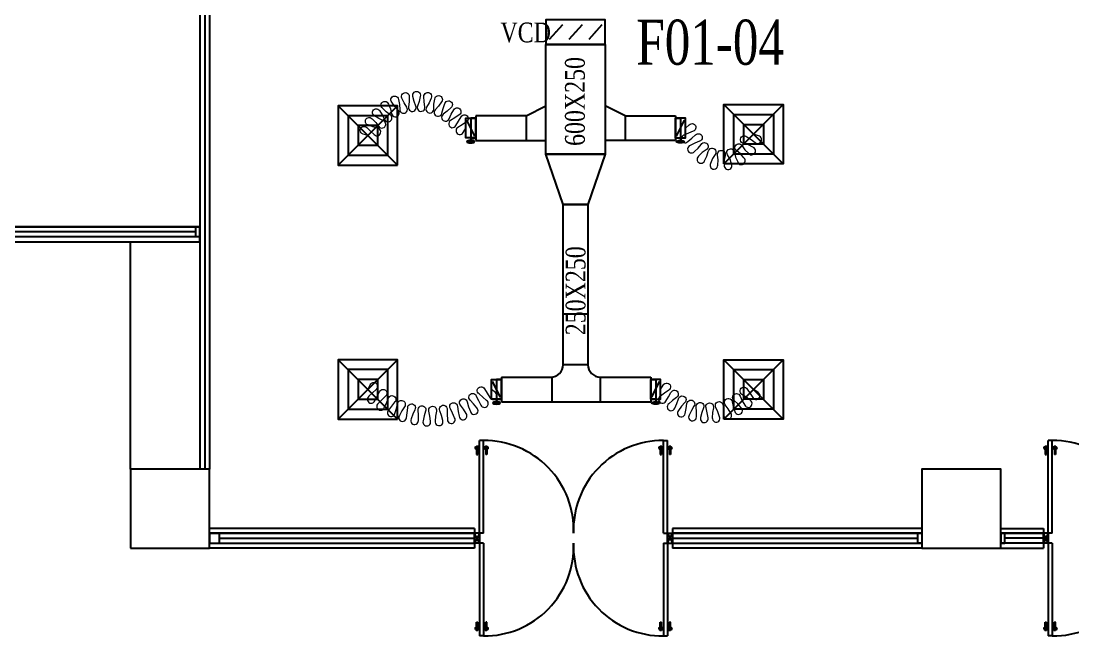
# Model space of a CAD drawing. Header units: metres. Extents: x 352651 to 1421851, y -87441 to -24441.
# Drawn here: x 389626 to 400261, y -74148 to -67927 of the extents above; entities that cross this region are included whole.
import ezdxf

# ---------------------------------------------------------------- set-up
doc = ezdxf.new("R2010")
doc.units = ezdxf.units.M
doc.header["$LTSCALE"] = 300
doc.header["$MEASUREMENT"] = 0
for name, color, linetype in [('CUA', 8, 'CONTINUOUS'), ('CUAGIO', 2, 'CONTINUOUS'), ('KT', 1, 'CONTINUOUS'), ('THAY', 9, 'CONTINUOUS'), ('vach', 6, 'CONTINUOUS')]:
    doc.layers.add(name, color=color, linetype=linetype)
doc.layers.add('noi mem', color=5, linetype='BATTING', lineweight=0)
doc.styles.add('PHU', font='vntimeh.shx', dxfattribs={"width": 0.8})
doc.styles.add('ROMANS', font='romans.shx', dxfattribs={"width": 0.75, "bigfont": 'romancvn.shx'})
doc.linetypes.add('BATTING', pattern='A,0.0001,-0.1,[134,ltypeshp.shx,S=0.1,R=0,X=-0.1,Y=0],-0.2,[134,ltypeshp.shx,S=0.1,R=180,X=0.1,Y=0],-0.1', length=0.4001)

# ---------------------------------------------------------------- blocks, each defined once
blk = doc.blocks.new('cot1')
at = {"layer": 'vach'}
blk.add_lwpolyline([(-400, -400), (400, -400), (400, 400), (-400, 400)], close=True, dxfattribs=at)
blk = doc.blocks.new('SAD')
at = {"layer": 'CUAGIO', "color": 8}
for p, q in [((-300, -300), (300, 300)), ((300, -300), (-300, 300))]:
    blk.add_line(p, q, dxfattribs=at)
at = {"layer": 'CUAGIO'}
blk.add_lwpolyline([(300, -300), (300, 300), (-300, 300), (-300, -300)], close=True, dxfattribs=at)
at = {"layer": 'CUAGIO', "color": 8}
for points in [[(200, -200), (200, 200), (-200, 200), (-200, -200)], [(100, -100), (100, 100), (-100, 100), (-100, -100)]]:
    blk.add_lwpolyline(points, close=True, dxfattribs=at)
blk = doc.blocks.new('1-van gio D200')
at = {"layer": 'CUAGIO'}
h = blk.add_hatch(dxfattribs=at)
h.set_pattern_fill('ANSI31', color=256, scale=100, style=0)
edge = h.paths.add_edge_path()
edge.add_ellipse((486127, -58494), major_axis=(-38.1, 0), ratio=0.310482, start_angle=0, end_angle=360, ccw=False)
for p, q in [((486167, -58437), (486087, -58277)), ((486127, -58257), (486127, -58494))]:
    blk.add_line(p, q, dxfattribs=at)
at = {"layer": 'CUAGIO', "const_width": 3}
for points in [[(486127, -58457), (486177, -58457), (486177, -58257), (486077, -58257), (486077, -58457), (486127, -58457)], [(486167, -58437), (486087, -58277)], [(486127, -58257), (486127, -58494)]]:
    blk.add_lwpolyline(points, dxfattribs=at)
at = {"layer": 'CUAGIO'}
blk.add_lwpolyline([(486177, -58457), (486077, -58457), (486077, -58257), (486177, -58257)], close=True, dxfattribs=at)
at = {"layer": 'CUAGIO', "const_width": 5.35}
blk.add_lwpolyline([(486131, -58357, -1), (486123, -58357, -1)], format="xyb", close=True, dxfattribs=at)
at = {"layer": 'CUAGIO', "extrusion": (0, 0, -1)}
blk.add_ellipse((486127, -58494), major_axis=(-38.1, 0), ratio=0.310482, start_param=-1.570796, end_param=4.712389, dxfattribs=at)

msp = doc.modelspace()

# ---------------------------------------------------------------- linework, layer by layer
at = {"layer": 'CUA', "linetype": 'Continuous'}
for p, q in [((391432.5, -65859.6), (391432.5, -72459.6)), ((391482.5, -65909.6), (391482.5, -72459.6)), ((391532.5, -65959.6), (391532.5, -72459.6)), ((389432.5, -70009.6), (391432.5, -70009.6)), ((391432.5, -70009.6), (389432.5, -70009.6)), ((391392.5, -70059.6), (389472.5, -70059.6)), ((391432.5, -70109.6), (389432.5, -70109.6)), ((390732.5, -72459.6), (390732.5, -70159.6)), ((391532.5, -73109.6), (394211.7, -73109.6)), ((394211.7, -73109.6), (391532.5, -73109.6)), ((391632.5, -73159.6), (394211.7, -73159.6)), ((398732.5, -73109.6), (396211.7, -73109.6)), ((396211.7, -73109.6), (398732.5, -73109.6)), ((396211.7, -73159.6), (398692.5, -73159.6)), ((399532.5, -73109.6), (399961.7, -73109.6)), ((399961.7, -73109.6), (399532.5, -73109.6)), ((399961.7, -73159.6), (399572.5, -73159.6)), ((391532.5, -73209.6), (394211.7, -73209.6)), ((396211.7, -73209.6), (398732.5, -73209.6)), ((399961.7, -73209.6), (399532.5, -73209.6))]:
    msp.add_line(p, q, dxfattribs=at)
at = {"layer": 'CUA'}
for p, q in [((394261.7, -73109.6), (394261.7, -72171.1)), ((394301.7, -72171.1), (394261.7, -72171.1)), ((394301.7, -73109.6), (394301.7, -72171.1)), ((396121.7, -73109.6), (396121.7, -72171.1)), ((396121.7, -72171.1), (396161.7, -72171.1)), ((396161.7, -73109.6), (396161.7, -72171.1)), ((400011.7, -73109.6), (400011.7, -72171.1)), ((400051.7, -72171.1), (400011.7, -72171.1)), ((400051.7, -73109.6), (400051.7, -72171.1)), ((394261.2, -72245.8), (394212, -72245.8)), ((394230.7, -72262), (394230.7, -72311.3)), ((394230.7, -72311.3), (394242.5, -72311.3)), ((394236.6, -72219.6), (394236.6, -72274.5)), ((394242.5, -72262), (394242.5, -72311.3)), ((394304.8, -72245.8), (394354, -72245.8)), ((394323.6, -72262), (394323.6, -72311.3)), ((394335.4, -72311.3), (394323.6, -72311.3)), ((394329.5, -72219.6), (394329.5, -72274.5)), ((394335.4, -72262), (394335.4, -72311.3)), ((396118.6, -72245.8), (396069.4, -72245.8)), ((396088.1, -72262), (396088.1, -72311.3)), ((396088.1, -72311.3), (396099.9, -72311.3)), ((396094, -72219.6), (396094, -72274.5)), ((396099.9, -72262), (396099.9, -72311.3)), ((396162.2, -72245.8), (396211.4, -72245.8)), ((396181, -72262), (396181, -72311.3)), ((396192.8, -72311.3), (396181, -72311.3)), ((396186.9, -72219.6), (396186.9, -72274.5)), ((396192.8, -72262), (396192.8, -72311.3)), ((400011.2, -72245.8), (399962, -72245.8)), ((399980.7, -72262), (399980.7, -72311.3)), ((399980.7, -72311.3), (399992.5, -72311.3)), ((399986.6, -72219.6), (399986.6, -72274.5)), ((399992.5, -72262), (399992.5, -72311.3)), ((400054.8, -72245.8), (400104, -72245.8)), ((400073.6, -72262), (400073.6, -72311.3)), ((400085.4, -72311.3), (400073.6, -72311.3)), ((400079.5, -72219.6), (400079.5, -72274.5)), ((400085.4, -72262), (400085.4, -72311.3)), ((394211.7, -73209.6), (394211.7, -73109.6)), ((394261.7, -73109.6), (394211.7, -73209.6)), ((394261.7, -73209.6), (394211.7, -73109.6)), ((394261.7, -73109.6), (394211.7, -73109.6)), ((394211.7, -73109.6), (394211.7, -73209.6)), ((394261.7, -73209.6), (394211.7, -73109.6)), ((394261.7, -73109.6), (394211.7, -73209.6)), ((394261.7, -73109.6), (394211.7, -73109.6)), ((394261.7, -73109.6), (394261.7, -73209.6)), ((394301.7, -73109.6), (394261.7, -73109.6)), ((394261.7, -73209.6), (394261.7, -73109.6)), ((396121.7, -73109.6), (396161.7, -73109.6)), ((396161.7, -73109.6), (396161.7, -73209.6)), ((396161.7, -73109.6), (396211.7, -73209.6)), ((396161.7, -73209.6), (396211.7, -73109.6)), ((396161.7, -73109.6), (396211.7, -73109.6)), ((396161.7, -73209.6), (396161.7, -73109.6)), ((396161.7, -73209.6), (396211.7, -73109.6)), ((396161.7, -73109.6), (396211.7, -73209.6)), ((396161.7, -73109.6), (396211.7, -73109.6)), ((396161.7, -73109.6), (396211.7, -73109.6)), ((396211.7, -73209.6), (396211.7, -73109.6)), ((396211.7, -73109.6), (396211.7, -73209.6)), ((399961.7, -73209.6), (399961.7, -73109.6)), ((400011.7, -73109.6), (399961.7, -73209.6)), ((400011.7, -73209.6), (399961.7, -73109.6)), ((400011.7, -73109.6), (399961.7, -73109.6)), ((399961.7, -73109.6), (399961.7, -73209.6)), ((400011.7, -73209.6), (399961.7, -73109.6)), ((400011.7, -73109.6), (399961.7, -73209.6)), ((400011.7, -73109.6), (399961.7, -73109.6)), ((399961.7, -73209.6), (399961.7, -73109.6)), ((399961.7, -73109.6), (399961.7, -73209.6)), ((400011.7, -73109.6), (400011.7, -73209.6)), ((400051.7, -73109.6), (400011.7, -73109.6)), ((400011.7, -73209.6), (400011.7, -73109.6)), ((394261.7, -73209.6), (394211.7, -73209.6)), ((394261.7, -73209.6), (394211.7, -73209.6)), ((394261.7, -73209.6), (394261.7, -74148)), ((394301.7, -73209.6), (394261.7, -73209.6)), ((394301.7, -73209.6), (394301.7, -74148)), ((396121.7, -73209.6), (396121.7, -74148)), ((396121.7, -73209.6), (396161.7, -73209.6)), ((396161.7, -73209.6), (396211.7, -73209.6)), ((396161.7, -73209.6), (396161.7, -74148)), ((396161.7, -73209.6), (396211.7, -73209.6)), ((396161.7, -73209.6), (396211.7, -73209.6)), ((400011.7, -73209.6), (399961.7, -73209.6)), ((400011.7, -73209.6), (399961.7, -73209.6)), ((400011.7, -73209.6), (400011.7, -74148)), ((400051.7, -73209.6), (400011.7, -73209.6)), ((400051.7, -73209.6), (400051.7, -74148)), ((394230.7, -74007.8), (394242.5, -74007.8)), ((394230.7, -74057.1), (394230.7, -74007.8)), ((394242.5, -74057.1), (394242.5, -74007.8)), ((394323.6, -74057.1), (394323.6, -74007.8)), ((394335.4, -74007.8), (394323.6, -74007.8)), ((394335.4, -74057.1), (394335.4, -74007.8)), ((396088.1, -74057.1), (396088.1, -74007.8)), ((396088.1, -74007.8), (396099.9, -74007.8)), ((396099.9, -74057.1), (396099.9, -74007.8)), ((396192.8, -74007.8), (396181, -74007.8)), ((396181, -74057.1), (396181, -74007.8)), ((396192.8, -74057.1), (396192.8, -74007.8)), ((399980.7, -74007.8), (399992.5, -74007.8)), ((399980.7, -74057.1), (399980.7, -74007.8)), ((399992.5, -74057.1), (399992.5, -74007.8)), ((400073.6, -74057.1), (400073.6, -74007.8)), ((400085.4, -74007.8), (400073.6, -74007.8)), ((400085.4, -74057.1), (400085.4, -74007.8)), ((394261.2, -74073.3), (394212, -74073.3)), ((394236.6, -74099.5), (394236.6, -74044.6)), ((394304.8, -74073.3), (394354, -74073.3)), ((394329.5, -74099.5), (394329.5, -74044.6)), ((396118.6, -74073.3), (396069.4, -74073.3)), ((396094, -74099.5), (396094, -74044.6)), ((396162.2, -74073.3), (396211.4, -74073.3)), ((396186.9, -74099.5), (396186.9, -74044.6)), ((400011.2, -74073.3), (399962, -74073.3)), ((399986.6, -74099.5), (399986.6, -74044.6)), ((400054.8, -74073.3), (400104, -74073.3)), ((400079.5, -74099.5), (400079.5, -74044.6)), ((394301.7, -74148), (394261.7, -74148)), ((396121.7, -74148), (396161.7, -74148)), ((400051.7, -74148), (400011.7, -74148))]:
    msp.add_line(p, q, dxfattribs=at)
at = {"layer": 'CUA', "linetype": 'Continuous'}
for points in [[(391432.5, -70109.6), (391392.5, -70109.6), (391392.5, -70009.6), (391432.5, -70009.6)], [(391532.5, -73209.6), (391632.5, -73209.6), (391632.5, -73109.6), (391532.5, -73109.6)], [(391532.5, -73109.6), (391532.5, -73109.6), (391632.5, -73109.6), (391632.5, -73109.6)], [(398732.5, -73209.6), (398692.5, -73209.6), (398692.5, -73109.6), (398732.5, -73109.6)], [(399532.5, -73209.6), (399572.5, -73209.6), (399572.5, -73109.6), (399532.5, -73109.6)]]:
    msp.add_lwpolyline(points, close=True, dxfattribs=at)
at = {"layer": 'CUA'}
for centre in [(394236.6, -72245.8), (394329.5, -72245.8), (396094, -72245.8), (396186.9, -72245.8), (399986.6, -72245.8), (400079.5, -72245.8), (394236.6, -74073.3), (394329.5, -74073.3), (396094, -74073.3), (396186.9, -74073.3), (399986.6, -74073.3), (400079.5, -74073.3)]:
    msp.add_circle(centre, 17.3, dxfattribs=at)
for centre, start, end in [((394309.4, -73074.1), 357.74899, 90.48779), ((396114, -73074.1), 89.51221, 182.25101), ((400059.4, -73074.1), 357.74899, 90.48779), ((394309.4, -73245), 269.51221, 2.25101), ((396114, -73245), 177.74899, 270.48779), ((400059.4, -73245), 269.51221, 2.25101)]:
    msp.add_arc(centre, 903, start, end, dxfattribs=at)
at = {"layer": 'CUAGIO'}
for p, q in [((395099.3, -67964.5), (394965.4, -68113.1)), ((395299.3, -67964.5), (395165.4, -68113.1)), ((395499.3, -67964.5), (395365.4, -68113.1)), ((395532.3, -68163.8), (394932.3, -68163.8)), ((394732.3, -68885.7), (394932.3, -68785.7)), ((395732.3, -68885.7), (395532.3, -68785.7)), ((394732.3, -68885.7), (394222.3, -68885.7)), ((394222.3, -68885.7), (394222.3, -69135.7)), ((394732.3, -68885.7), (394732.3, -69135.7)), ((395732.3, -68885.7), (396242.3, -68885.7)), ((395732.3, -68885.7), (395732.3, -69135.7)), ((396242.3, -68885.7), (396242.3, -69135.7)), ((394222.3, -69135.7), (394932.3, -69135.7)), ((396242.3, -69135.7), (395532.3, -69135.7)), ((395357.3, -70893.8), (395107.3, -70893.8)), ((395357.3, -71403.8), (395107.3, -71403.8)), ((394482.3, -71528.6), (394482.3, -71778.6)), ((394992.3, -71528.4), (394992.3, -71778.8)), ((395482.3, -71528.8), (395482.3, -71778.8)), ((395992.3, -71528.8), (395992.3, -71778.8))]:
    msp.add_line(p, q, dxfattribs=at)
at = {"layer": 'CUAGIO', "ltscale": 1.5}
msp.add_line((394992.3, -71778.8), (395482.3, -71778.8), dxfattribs=at)
at = {"layer": 'CUAGIO'}
for points in [[(394932.3, -68163.8), (395532.3, -68163.8), (395532.3, -67913.8), (394932.3, -67913.8)], [(394932.3, -68163.8), (395532.3, -68163.8), (395532.3, -69273.8), (394932.3, -69273.8)], [(394222.3, -68910.7), (394172.3, -68910.7), (394172.3, -69110.7), (394222.3, -69110.7)], [(396242.3, -68910.7), (396292.3, -68910.7), (396292.3, -69110.7), (396242.3, -69110.7)], [(394932.3, -69273.8), (395532.3, -69273.8), (395357.3, -69783.8), (395107.3, -69783.8)], [(394482.3, -71553.6), (394432.3, -71553.6), (394432.3, -71753.6), (394482.3, -71753.6)], [(395992.3, -71553.8), (396042.3, -71553.8), (396042.3, -71753.8), (395992.3, -71753.8)]]:
    msp.add_lwpolyline(points, close=True, dxfattribs=at)
at = {"layer": 'CUAGIO', "const_width": 10}
for points in [[(395027.3, -68038.8, -1), (395037.3, -68038.8, -1)], [(395227.3, -68038.8, -1), (395237.3, -68038.8, -1)], [(395427.3, -68038.8, -1), (395437.3, -68038.8, -1)]]:
    msp.add_lwpolyline(points, format="xyb", close=True, dxfattribs=at)
at = {"layer": 'CUAGIO'}
for points in [[(394482.3, -71528.6), (394982.3, -71528.8, 0.4142136), (395107.3, -71403.8), (395107.3, -69783.8), (395357.3, -69783.8), (395357.3, -71403.8, 0.4142136), (395482.3, -71528.8), (395992.3, -71528.8)], [(394482.3, -71778.6), (394982.3, -71778.8, 0.0066604), (394992.3, -71778.7, 0.0066604)]]:
    msp.add_lwpolyline(points, format="xyb", dxfattribs=at)
msp.add_lwpolyline([(395482.3, -71778.8), (395992.3, -71778.8)], dxfattribs=at)
at = {"layer": 'noi mem', "ltscale": 1.5}
for points in [[(393132.5, -69084.6), (393083.2, -69070, -1.3333333), (393120.7, -69005), (393158, -69040.5), (393195.2, -69075.9, 1.3333333), (393232.7, -69010.9), (393183.4, -68996.3), (393134.4, -68978.9, -1.3333333), (393175.2, -68916), (393211.1, -68953.7), (393242.2, -68993.9, 1.3333333), (393289, -68935.3), (393242.9, -68913.9), (393198.2, -68887.2, -1.3333333), (393250.6, -68833.5), (393278.4, -68877.5), (393301, -68923, 1.3333333), (393358.4, -68874.7), (393317.4, -68844.7), (393278.8, -68809.8, -1.3333333), (393340.7, -68767.4), (393359.4, -68815.9), (393372.6, -68865, 1.3333333), (393438.3, -68828.9), (393404, -68791.4), (393373, -68749.6, -1.3333333), (393442, -68720.1), (393450.8, -68771.4), (393454.1, -68822.1, 1.3333333), (393525.7, -68799.6), (393499.3, -68756.1), (393477.2, -68709.1, -1.3333333), (393550.6, -68693.7), (393549.2, -68745.7), (393542.5, -68796.1, 1.3333333), (393617.1, -68788), (393599.8, -68740.2), (393587.2, -68689.7, -1.3333333), (393662.2, -68689), (393650.6, -68739.7), (393634.3, -68787.8, 1.3333333), (393709, -68794.5), (393701.3, -68744.2), (393698.9, -68692.2, -1.3333333), (393772.6, -68706.2), (393751.4, -68753.7), (393725.9, -68797.7, 1.3333333), (393797.8, -68818.8), (393800.2, -68768.1), (393808, -68716.6, -1.3333333), (393877.5, -68744.7), (393847.4, -68787.1), (393813.8, -68825.3, 1.3333333), (393880.2, -68860.1), (393892.4, -68810.8), (393910.2, -68761.9, -1.3333333), (393972.9, -68803.1), (393935, -68838.7), (393894.6, -68869.6, 1.3333333), (393952.9, -68916.7), (393974.6, -68870.7), (394000.1, -68826, -1.3333333), (394054.8, -68877.3), (394011.7, -68905.6), (393968.5, -68933.6, 1.3333333), (394022.9, -68985.2), (394048.6, -68940.6), (394074.3, -68896.1, -1.3333333), (394128.7, -68947.7), (394085.6, -68975.7), (394042.4, -69003.7, 1.3333333), (394096.9, -69055.3), (394122.5, -69010.7)], [(396342.3, -69010.7), (396380.8, -68977.9, -1.3333333), (396420.7, -69041.4), (396374.4, -69061.8), (396328.1, -69082.1, 1.3333333), (396368, -69145.6), (396406.4, -69112.8), (396444.9, -69080, -1.3333333), (396484.8, -69143.5), (396438.5, -69163.9), (396392.2, -69185.3, 1.3333333), (396433.2, -69248.1), (396471.5, -69214.3), (396502.1, -69176, -1.3333333), (396552.9, -69231.1), (396512.2, -69258.5), (396476, -69295.8, 1.3333333), (396536.7, -69339.9), (396560.9, -69293.9), (396574.4, -69246.7, -1.3333333), (396642.6, -69278), (396615.6, -69319), (396596.6, -69367.4, 1.3333333), (396669.6, -69384.6), (396674.2, -69332.8), (396668.4, -69284.1, -1.3333333), (396743.4, -69286.6), (396734.3, -69334.9), (396735.4, -69386.9, 1.3333333), (396809.4, -69374.6), (396793.7, -69325), (396769.6, -69282.3, -1.3333333), (396839.7, -69255.7), (396850, -69303.7), (396871.1, -69351.3, 1.3333333), (396934.6, -69311.4), (396901, -69271.7), (396862.2, -69241.6, -1.3333333), (396916.7, -69190), (396944.6, -69230.3), (396982.4, -69266.1, 1.3333333), (397025.7, -69204.8), (396979.3, -69181.2), (396931.6, -69165.8, -1.3333333), (396964.8, -69098.5), (397006.1, -69127.2), (397047.9, -69155.5, 1.3333333), (397080.4, -69087.9), (397032.2, -69072.8)], [(393132.5, -71653.8), (393155.7, -71608.7, -1.3333333), (393215.8, -71653.6), (393179.1, -71688.7), (393142.5, -71723.7, 1.3333333), (393202.6, -71768.6), (393225.8, -71723.5), (393249, -71678.4, -1.3333333), (393309, -71723.3), (393272.4, -71758.3), (393236.4, -71794.8, 1.3333333), (393297.7, -71838), (393319.9, -71791.8), (393338.3, -71745.1, -1.3333333), (393402.5, -71783.9), (393369.8, -71821.9), (393339.3, -71863.1, 1.3333333), (393406.1, -71897.2), (393421.6, -71848.4), (393433.1, -71799.5, -1.3333333), (393502.2, -71828.8), (393475.2, -71871), (393450.9, -71916.1, 1.3333333), (393521.8, -71940.4), (393530.2, -71889.9), (393534.7, -71839.9, -1.3333333), (393607.2, -71859), (393586.5, -71904.7), (393568.8, -71952.8, 1.3333333), (393642.5, -71966.7), (393643.7, -71915.5), (393641, -71865.4, -1.3333333), (393715.5, -71874), (393701.5, -71922.2), (393690.8, -71972.3, 1.3333333), (393765.7, -71975.6), (393759.6, -71924.8), (393749.8, -71875.5, -1.3333333), (393824.8, -71873.5), (393817.7, -71923.2), (393814.3, -71974.3, 1.3333333), (393889, -71966.9), (393875.7, -71917.5), (393859, -71870.1, -1.3333333), (393932.9, -71857.5), (393933, -71907.7), (393936.9, -71958.7, 1.3333333), (394009.7, -71940.8), (393989.5, -71893.8), (393966.3, -71849.3, -1.3333333), (394037.7, -71826.3), (394044.9, -71875.9), (394056, -71925.9, 1.3333333), (394125.5, -71897.9), (394098.8, -71854.2), (394069.6, -71813.4, -1.3333333), (394136.9, -71780.5), (394151.1, -71828.6), (394169.2, -71876.5, 1.3333333), (394234.1, -71838.9), (394201.4, -71799.4), (394166.7, -71763.2, -1.3333333), (394228.7, -71721), (394249.5, -71766.7), (394274.3, -71811.5, 1.3333333), (394333.1, -71765.1), (394295.2, -71730.6), (394255.9, -71698.7, -1.3333333), (394312.3, -71649.2), (394338.9, -71692.2), (394365.7, -71735.2, 1.3333333), (394421.9, -71685.5), (394382.5, -71653.6)], [(396092.3, -71653.8), (396119, -71610.3, -1.3333333), (396173.7, -71661.5), (396132.1, -71691), (396090.4, -71720.5, 1.3333333), (396145.1, -71771.7), (396171.8, -71728.1), (396197, -71684.4, -1.3333333), (396253, -71734.3), (396212.3, -71764.3), (396174, -71798.9, 1.3333333), (396234.3, -71843.5), (396256.1, -71796.6), (396272.5, -71749, -1.3333333), (396336.9, -71787.5), (396302.7, -71824.5), (396271.7, -71865.9, 1.3333333), (396339.5, -71898), (396351.9, -71847.8), (396358.8, -71797.8, -1.3333333), (396429.4, -71823.2), (396403, -71866.2), (396380.6, -71912.7, 1.3333333), (396453.3, -71931.2), (396455.7, -71879.5), (396452.9, -71829.2, -1.3333333), (396527.1, -71840.5), (396509.5, -71887.7), (396496.4, -71937.7, 1.3333333), (396571.3, -71941.8), (396563.7, -71890.7), (396551.3, -71841.8, -1.3333333), (396626.3, -71838.6), (396618, -71888.3), (396614.9, -71939.9, 1.3333333), (396689.1, -71929.5), (396671.9, -71880.8), (396650.3, -71835.2, -1.3333333), (396723.2, -71817.6), (396724.7, -71868), (396731.6, -71919.3, 1.3333333), (396802.4, -71894.7), (396776.1, -71850.2), (396746.1, -71809.7, -1.3333333), (396814.3, -71778.4), (396825.5, -71827.5), (396842.1, -71876.5, 1.3333333), (396906.9, -71838.8), (396872.5, -71800.2), (396835.2, -71766.2, -1.3333333), (396896.1, -71722.3), (396916.6, -71768.4), (396942.3, -71813.3, 1.3333333), (396998.6, -71763.7), (396957.4, -71732.5), (396914.8, -71704.4, -1.3333333), (396967.9, -71651.5), (396995.9, -71694.1), (397024, -71736.8, 1.3333333), (397077, -71683.7), (397034.3, -71655.7)]]:
    msp.add_lwpolyline(points, format="xyb", dxfattribs=at)
at = {"layer": 'THAY', "linetype": 'Continuous'}
for p, q in [((391432.5, -70009.6), (389432.5, -70009.6)), ((391432.5, -70159.6), (391432.5, -70009.6)), ((389432.5, -70159.6), (391432.5, -70159.6)), ((394211.7, -73059.6), (391532.5, -73059.6)), ((394211.7, -73059.6), (394211.7, -73259.6)), ((398732.5, -73059.6), (396211.7, -73059.6)), ((396211.7, -73059.6), (396211.7, -73259.6)), ((399532.5, -73059.6), (399961.7, -73059.6)), ((399961.7, -73059.6), (399961.7, -73259.6)), ((394211.7, -73259.6), (391532.5, -73259.6)), ((398732.5, -73259.6), (396211.7, -73259.6)), ((399532.5, -73259.6), (399961.7, -73259.6))]:
    msp.add_line(p, q, dxfattribs=at)

# ---------------------------------------------------------------- block references
at = {"layer": 'CUAGIO'}
for name, p in [('SAD', (393132.5, -69084.6)), ('1-van gio D200', (-91954.5, -10653.3)), ('1-van gio D200', (-91694.5, -13296.3))]:
    msp.add_blockref(name, p, dxfattribs=at)
at = {"layer": 'CUAGIO', "xscale": -1}
for name, p in [('SAD', (397032.2, -69072.8)), ('1-van gio D200', (882419.4, -10653.3)), ('SAD', (397032.5, -71653.8)), ('1-van gio D200', (882169.4, -13296.5))]:
    msp.add_blockref(name, p, dxfattribs=at)
at = {"layer": 'noi mem'}
msp.add_blockref('SAD', (393132.5, -71653.8), dxfattribs=at)
at = {"layer": 'vach'}
for p in [(391132.5, -72859.6), (399132.5, -72859.6)]:
    msp.add_blockref('cot1', p, dxfattribs=at)

# ---------------------------------------------------------------- texts
at = {"layer": 'CUAGIO', "color": 2, "insert": (394472.7, -68147.2), "char_height": 200, "width": 439.881, "attachment_point": 7, "style": 'PHU'}
msp.add_mtext('VCD', dxfattribs=at)
at = {"layer": 'CUAGIO', "color": 2, "char_height": 200, "width": 1355.253, "attachment_point": 1, "rotation": 90, "style": 'PHU'}
for s, insert in [('600x250', (395125.5, -69190.6)), ('250x250', (395132.1, -71105.4))]:
    msp.add_mtext(s, dxfattribs=dict(at, insert=insert))
at = {"layer": 'KT', "ltscale": 1.5, "insert": (395846.6, -67913.3), "char_height": 456.096, "width": 2517.297, "attachment_point": 1, "style": 'ROMANS'}
msp.add_mtext('{\\fTimes New Roman|b0|i0|c0|p18;F01-04}', dxfattribs=at)

doc.saveas('drawing.dxf')
